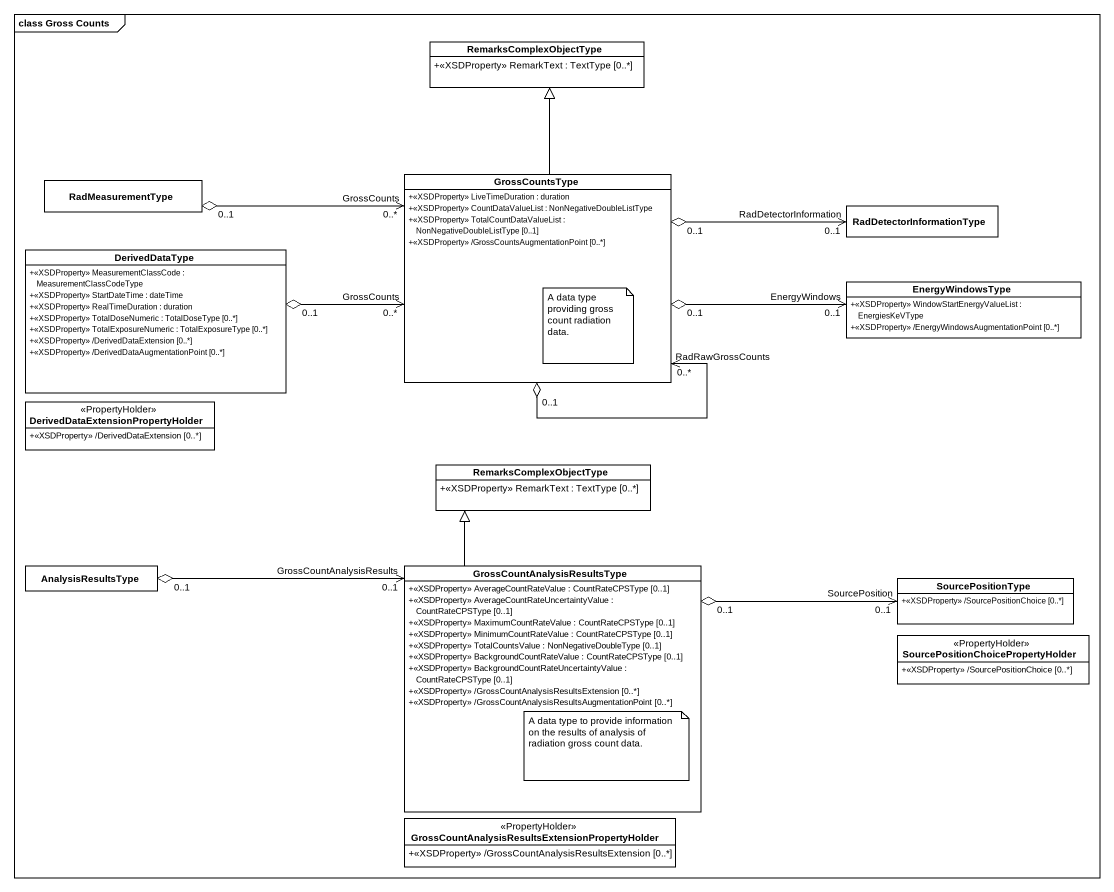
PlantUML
@startuml
mainframe class Gross Counts
hide circle
hide empty members
skinparam classAttributeIconSize 0
class RemarksComplexObjectType {
  +<<XSDProperty>> RemarkText : TextType [0..*]
}
class RadMeasurementType
class GrossCountsType {
  +<<XSDProperty>> LiveTimeDuration : duration
  +<<XSDProperty>> CountDataValueList : NonNegativeDoubleListType
  +<<XSDProperty>> TotalCountDataValueList : NonNegativeDoubleListType [0..1]
  +<<XSDProperty>> /GrossCountsAugmentationPoint [0..*]
}
class RadDetectorInformationType
class DerivedDataType {
  +<<XSDProperty>> MeasurementClassCode : MeasurementClassCodeType
  +<<XSDProperty>> StartDateTime : dateTime
  +<<XSDProperty>> RealTimeDuration : duration
  +<<XSDProperty>> TotalDoseNumeric : TotalDoseType [0..*]
  +<<XSDProperty>> TotalExposureNumeric : TotalExposureType [0..*]
  +<<XSDProperty>> /DerivedDataExtension [0..*]
  +<<XSDProperty>> /DerivedDataAugmentationPoint [0..*]
}
class EnergyWindowsType {
  +<<XSDProperty>> WindowStartEnergyValueList : EnergiesKeVType
  +<<XSDProperty>> /EnergyWindowsAugmentationPoint [0..*]
}
class "DerivedDataExtensionPropertyHolder" as DerivedDataExtensionProperty <<PropertyHolder>> {
  +<<XSDProperty>> /DerivedDataExtension [0..*]
}
class "RemarksComplexObjectType" as RemarksComplexObjectType_2 {
  +<<XSDProperty>> RemarkText : TextType [0..*]
}
class AnalysisResultsType
class "GrossCountAnalysisResultsType" as GrossCountAnalysisResultsTyp {
  +<<XSDProperty>> AverageCountRateValue : CountRateCPSType [0..1]
  +<<XSDProperty>> AverageCountRateUncertaintyValue : CountRateCPSType [0..1]
  +<<XSDProperty>> MaximumCountRateValue : CountRateCPSType [0..1]
  +<<XSDProperty>> MinimumCountRateValue : CountRateCPSType [0..1]
  +<<XSDProperty>> TotalCountsValue : NonNegativeDoubleType [0..1]
  +<<XSDProperty>> BackgroundCountRateValue : CountRateCPSType [0..1]
  +<<XSDProperty>> BackgroundCountRateUncertaintyValue : CountRateCPSType [0..1]
  +<<XSDProperty>> /GrossCountAnalysisResultsExtension [0..*]
  +<<XSDProperty>> /GrossCountAnalysisResultsAugmentationPoint [0..*]
}
class SourcePositionType {
  +<<XSDProperty>> /SourcePositionChoice [0..*]
}
class "SourcePositionChoicePropertyHolder" as SourcePositionChoiceProperty <<PropertyHolder>> {
  +<<XSDProperty>> /SourcePositionChoice [0..*]
}
class "GrossCountAnalysisResultsExtensionPropertyHolder" as GrossCountAnalysisResultsExt <<PropertyHolder>> {
  +<<XSDProperty>> /GrossCountAnalysisResultsExtension [0..*]
}
RadMeasurementType "0..1" o-right-> "GrossCounts\n0..*" GrossCountsType
GrossCountsType -up-|> RemarksComplexObjectType
GrossCountsType "0..1" o--> "RadRawGrossCounts\n0..*" GrossCountsType
GrossCountsType "0..1" o-right-> "RadDetectorInformation\n0..1" RadDetectorInformationType
GrossCountsType "0..1" o-right-> "EnergyWindows\n0..1" EnergyWindowsType
DerivedDataType "0..1" o-right-> "GrossCounts\n0..*" GrossCountsType
AnalysisResultsType "0..1" o-right-> "GrossCountAnalysisResults\n0..1" GrossCountAnalysisResultsTyp
GrossCountAnalysisResultsTyp -up-|> RemarksComplexObjectType_2
GrossCountAnalysisResultsTyp "0..1" o-right-> "SourcePosition\n0..1" SourcePositionType
note bottom of GrossCountsType : A data type providing gross count radiation data.
note bottom of GrossCountAnalysisResultsTyp : A data type to provide information on the results of analysis of radiation gross count data.
@enduml
